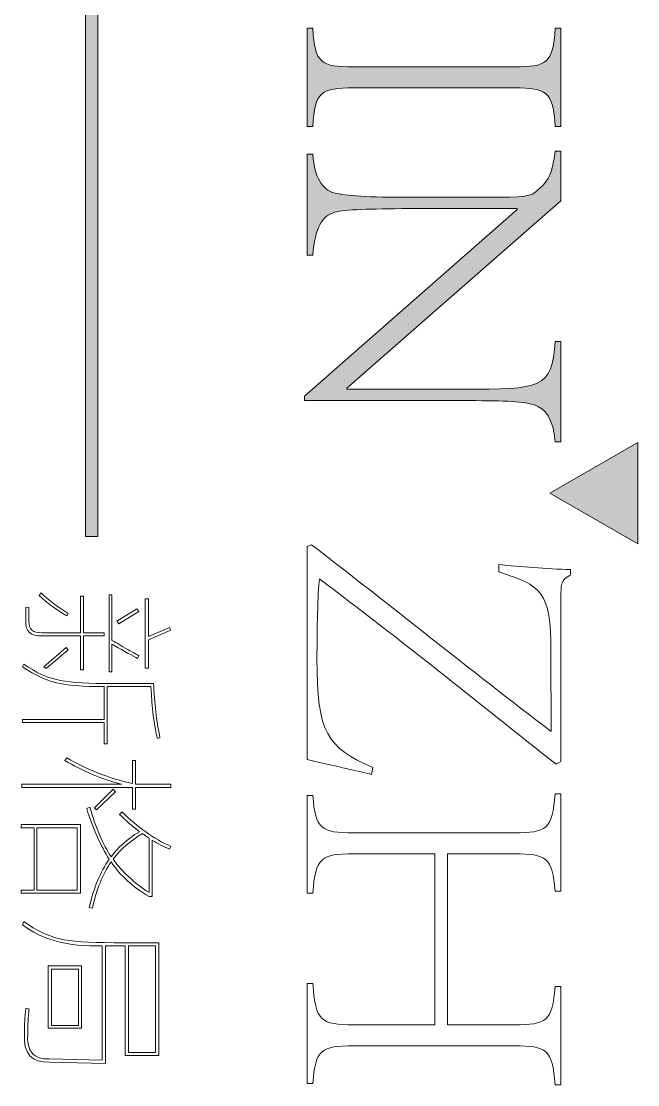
# Model space of a CAD drawing. Header units: inches. Extents: x -3733042 to -3450527, y 579159 to 997713.
# Drawn here: x -3509055 to -3508248, y 661154 to 662548 of the extents above; entities that cross this region are included whole.
import ezdxf

# ---------------------------------------------------------------- set-up
doc = ezdxf.new("R2010")
doc.units = ezdxf.units.IN
doc.header["$LTSCALE"] = 1000
doc.header["$MEASUREMENT"] = 0
doc.layers.get('0').update_dxf_attribs({"lineweight": 18})

msp = doc.modelspace()

# ---------------------------------------------------------------- hatches: boundary and pattern name
for points in [[(-3508955.1, 663061.4), (-3508955.1, 661872.8), (-3508971.1, 661872.8), (-3508971.1, 663061.4)], [(-3508247.7, 661863), (-3508362.8, 661929.4), (-3508247.7, 661995.8)]]:
    msp.add_hatch(color=256).paths.add_polyline_path(points, flags=0)
h = msp.add_hatch(color=256)
edge = h.paths.add_edge_path(flags=0)
edge.add_spline(control_points=[(-3508680.7, 662373.6), (-3508680.7, 662373.6), (-3508673.3, 662373.6), (-3508673.3, 662373.6)], knot_values=[0, 0, 0, 0, 7.441406, 7.441406, 7.441406, 7.441406], weights=[1, 1, 1, 1], degree=3, periodic=0)
edge.add_spline(control_points=[(-3508673.3, 662373.6), (-3508671.1, 662342.3), (-3508660.5, 662327.4), (-3508645.7, 662323.2)], knot_values=[0, 0, 0, 0, 61.348864, 61.348864, 61.348864, 61.348864], weights=[1, 1, 1, 1], degree=3, periodic=0)
edge.add_spline(control_points=[(-3508645.7, 662323.2), (-3508629.7, 662318.9), (-3508600.5, 662317.3), (-3508546.9, 662317.3)], knot_values=[0, 0, 0, 0, 99.116821, 99.116821, 99.116821, 99.116821], weights=[1, 1, 1, 1], degree=3, periodic=0)
edge.add_spline(control_points=[(-3508546.9, 662317.3), (-3508546.9, 662317.3), (-3508431.7, 662317.3), (-3508431.7, 662317.3)], knot_values=[0, 0, 0, 0, 115.212606, 115.212606, 115.212606, 115.212606], weights=[1, 1, 1, 1], degree=3, periodic=0)
edge.add_spline(control_points=[(-3508431.7, 662317.3), (-3508384.4, 662317.3), (-3508387.1, 662320), (-3508375.4, 662329.5)], knot_values=[0, 0, 0, 0, 59.527943, 59.527943, 59.527943, 59.527943], weights=[1, 1, 1, 1], degree=3, periodic=0)
edge.add_spline(control_points=[(-3508375.4, 662329.5), (-3508364.8, 662338.6), (-3508359, 662349.7), (-3508355.8, 662377.8)], knot_values=[0, 0, 0, 0, 53.556612, 53.556612, 53.556612, 53.556612], weights=[1, 1, 1, 1], degree=3, periodic=0)
edge.add_spline(control_points=[(-3508355.8, 662377.8), (-3508355.8, 662377.8), (-3508348.3, 662377.8), (-3508348.3, 662377.8)], knot_values=[0, 0, 0, 0, 7.441406, 7.441406, 7.441406, 7.441406], weights=[1, 1, 1, 1], degree=3, periodic=0)
edge.add_spline(control_points=[(-3508348.3, 662377.8), (-3508348.3, 662377.8), (-3508348.3, 662312.5), (-3508348.3, 662312.5)], knot_values=[0, 0, 0, 0, 65.293172, 65.293172, 65.293172, 65.293172], weights=[1, 1, 1, 1], degree=3, periodic=0)
edge.add_spline(control_points=[(-3508348.3, 662312.5), (-3508348.3, 662312.5), (-3508628.7, 662067.3), (-3508628.7, 662067.3)], knot_values=[0, 0, 0, 0, 372.463837, 372.463837, 372.463837, 372.463837], weights=[1, 1, 1, 1], degree=3, periodic=0)
edge.add_spline(control_points=[(-3508628.7, 662067.3), (-3508628.7, 662067.3), (-3508628.7, 662065.7), (-3508628.7, 662065.7)], knot_values=[0, 0, 0, 0, 1.601969, 1.601969, 1.601969, 1.601969], weights=[1, 1, 1, 1], degree=3, periodic=0)
edge.add_spline(control_points=[(-3508628.7, 662065.7), (-3508628.7, 662065.7), (-3508477.4, 662065.7), (-3508477.4, 662065.7)], knot_values=[0, 0, 0, 0, 151.308594, 151.308594, 151.308594, 151.308594], weights=[1, 1, 1, 1], degree=3, periodic=0)
edge.add_spline(control_points=[(-3508477.4, 662065.7), (-3508373.8, 662065.7), (-3508360, 662066.2), (-3508355.8, 662128.3)], knot_values=[0, 0, 0, 0, 161.678425, 161.678425, 161.678425, 161.678425], weights=[1, 1, 1, 1], degree=3, periodic=0)
edge.add_spline(control_points=[(-3508355.8, 662128.3), (-3508355.8, 662128.3), (-3508348.3, 662128.3), (-3508348.3, 662128.3)], knot_values=[0, 0, 0, 0, 7.441406, 7.441406, 7.441406, 7.441406], weights=[1, 1, 1, 1], degree=3, periodic=0)
edge.add_spline(control_points=[(-3508348.3, 662128.3), (-3508348.3, 662128.3), (-3508348.3, 661996.7), (-3508348.3, 661996.7)], knot_values=[0, 0, 0, 0, 131.645711, 131.645711, 131.645711, 131.645711], weights=[1, 1, 1, 1], degree=3, periodic=0)
edge.add_spline(control_points=[(-3508348.3, 661996.7), (-3508348.3, 661996.7), (-3508355.8, 661996.7), (-3508355.8, 661996.7)], knot_values=[0, 0, 0, 0, 7.441406, 7.441406, 7.441406, 7.441406], weights=[1, 1, 1, 1], degree=3, periodic=0)
edge.add_spline(control_points=[(-3508355.8, 661996.7), (-3508358.4, 662027.4), (-3508368.5, 662040.7), (-3508383.9, 662045.5)], knot_values=[0, 0, 0, 0, 60.154633, 60.154633, 60.154633, 60.154633], weights=[1, 1, 1, 1], degree=3, periodic=0)
edge.add_spline(control_points=[(-3508383.9, 662045.5), (-3508400.4, 662050.3), (-3508427.4, 662050.8), (-3508477.4, 662050.8)], knot_values=[0, 0, 0, 0, 93.804687, 93.804687, 93.804687, 93.804687], weights=[1, 1, 1, 1], degree=3, periodic=0)
edge.add_spline(control_points=[(-3508477.4, 662050.8), (-3508477.4, 662050.8), (-3508684.4, 662050.8), (-3508684.4, 662050.8)], knot_values=[0, 0, 0, 0, 207.067464, 207.067464, 207.067464, 207.067464], weights=[1, 1, 1, 1], degree=3, periodic=0)
edge.add_spline(control_points=[(-3508684.4, 662050.8), (-3508684.4, 662050.8), (-3508684.4, 662056.7), (-3508684.4, 662056.7)], knot_values=[0, 0, 0, 0, 5.839437, 5.839437, 5.839437, 5.839437], weights=[1, 1, 1, 1], degree=3, periodic=0)
edge.add_spline(control_points=[(-3508684.4, 662056.7), (-3508684.4, 662056.7), (-3508405.7, 662301.4), (-3508405.7, 662301.4)], knot_values=[0, 0, 0, 0, 370.937923, 370.937923, 370.937923, 370.937923], weights=[1, 1, 1, 1], degree=3, periodic=0)
edge.add_spline(control_points=[(-3508405.7, 662301.4), (-3508405.7, 662301.4), (-3508405.7, 662302.5), (-3508405.7, 662302.5)], knot_values=[0, 0, 0, 0, 1.059367, 1.059367, 1.059367, 1.059367], weights=[1, 1, 1, 1], degree=3, periodic=0)
edge.add_spline(control_points=[(-3508405.7, 662302.5), (-3508405.7, 662302.5), (-3508546.9, 662302.5), (-3508546.9, 662302.5)], knot_values=[0, 0, 0, 0, 141.231689, 141.231689, 141.231689, 141.231689], weights=[1, 1, 1, 1], degree=3, periodic=0)
edge.add_spline(control_points=[(-3508546.9, 662302.5), (-3508600.5, 662301.9), (-3508629.7, 662301.4), (-3508644.6, 662297.7)], knot_values=[0, 0, 0, 0, 97.919192, 97.919192, 97.919192, 97.919192], weights=[1, 1, 1, 1], degree=3, periodic=0)
edge.add_spline(control_points=[(-3508644.6, 662297.7), (-3508661.1, 662292.9), (-3508670.6, 662277), (-3508673.3, 662241.4)], knot_values=[0, 0, 0, 0, 67.378468, 67.378468, 67.378468, 67.378468], weights=[1, 1, 1, 1], degree=3, periodic=0)
edge.add_spline(control_points=[(-3508673.3, 662241.4), (-3508673.3, 662241.4), (-3508680.7, 662241.4), (-3508680.7, 662241.4)], knot_values=[0, 0, 0, 0, 7.441406, 7.441406, 7.441406, 7.441406], weights=[1, 1, 1, 1], degree=3, periodic=0)
edge.add_spline(control_points=[(-3508680.7, 662241.4), (-3508680.7, 662241.4), (-3508680.7, 662373.6), (-3508680.7, 662373.6)], knot_values=[0, 0, 0, 0, 132.188314, 132.188314, 132.188314, 132.188314], weights=[1, 1, 1, 1], degree=3, periodic=0)
edge = h.paths.add_edge_path(flags=0)
edge.add_spline(control_points=[(-3508680.7, 662538.7), (-3508680.7, 662538.7), (-3508673.3, 662538.7), (-3508673.3, 662538.7)], knot_values=[0, 0, 0, 0, 7.441406, 7.441406, 7.441406, 7.441406], weights=[1, 1, 1, 1], degree=3, periodic=0)
edge.add_spline(control_points=[(-3508673.3, 662538.7), (-3508671.1, 662492.5), (-3508662.1, 662488.2), (-3508620.2, 662488.2)], knot_values=[0, 0, 0, 0, 88.239798, 88.239798, 88.239798, 88.239798], weights=[1, 1, 1, 1], degree=3, periodic=0)
edge.add_spline(control_points=[(-3508620.2, 662488.2), (-3508620.2, 662488.2), (-3508408.9, 662488.2), (-3508408.9, 662488.2)], knot_values=[0, 0, 0, 0, 211.279093, 211.279093, 211.279093, 211.279093], weights=[1, 1, 1, 1], degree=3, periodic=0)
edge.add_spline(control_points=[(-3508408.9, 662488.2), (-3508367.5, 662488.2), (-3508358.4, 662492.5), (-3508355.8, 662538.7)], knot_values=[0, 0, 0, 0, 87.923984, 87.923984, 87.923984, 87.923984], weights=[1, 1, 1, 1], degree=3, periodic=0)
edge.add_spline(control_points=[(-3508355.8, 662538.7), (-3508355.8, 662538.7), (-3508348.3, 662538.7), (-3508348.3, 662538.7)], knot_values=[0, 0, 0, 0, 7.441406, 7.441406, 7.441406, 7.441406], weights=[1, 1, 1, 1], degree=3, periodic=0)
edge.add_spline(control_points=[(-3508348.3, 662538.7), (-3508348.3, 662538.7), (-3508348.3, 662410.2), (-3508348.3, 662410.2)], knot_values=[0, 0, 0, 0, 128.467611, 128.467611, 128.467611, 128.467611], weights=[1, 1, 1, 1], degree=3, periodic=0)
edge.add_spline(control_points=[(-3508348.3, 662410.2), (-3508348.3, 662410.2), (-3508355.8, 662410.2), (-3508355.8, 662410.2)], knot_values=[0, 0, 0, 0, 7.441406, 7.441406, 7.441406, 7.441406], weights=[1, 1, 1, 1], degree=3, periodic=0)
edge.add_spline(control_points=[(-3508355.8, 662410.2), (-3508358.4, 662455.9), (-3508367.5, 662460.6), (-3508408.9, 662460.6)], knot_values=[0, 0, 0, 0, 87.776928, 87.776928, 87.776928, 87.776928], weights=[1, 1, 1, 1], degree=3, periodic=0)
edge.add_spline(control_points=[(-3508408.9, 662460.6), (-3508408.9, 662460.6), (-3508620.2, 662460.6), (-3508620.2, 662460.6)], knot_values=[0, 0, 0, 0, 211.279093, 211.279093, 211.279093, 211.279093], weights=[1, 1, 1, 1], degree=3, periodic=0)
edge.add_spline(control_points=[(-3508620.2, 662460.6), (-3508662.1, 662460.6), (-3508671.1, 662455.9), (-3508673.3, 662410.2)], knot_values=[0, 0, 0, 0, 88.092225, 88.092225, 88.092225, 88.092225], weights=[1, 1, 1, 1], degree=3, periodic=0)
edge.add_spline(control_points=[(-3508673.3, 662410.2), (-3508673.3, 662410.2), (-3508680.7, 662410.2), (-3508680.7, 662410.2)], knot_values=[0, 0, 0, 0, 7.441406, 7.441406, 7.441406, 7.441406], weights=[1, 1, 1, 1], degree=3, periodic=0)
edge.add_spline(control_points=[(-3508680.7, 662410.2), (-3508680.7, 662410.2), (-3508680.7, 662538.7), (-3508680.7, 662538.7)], knot_values=[0, 0, 0, 0, 128.467611, 128.467611, 128.467611, 128.467611], weights=[1, 1, 1, 1], degree=3, periodic=0)
edge = h.paths.add_edge_path(flags=0)
edge.add_spline(control_points=[(-3508355.8, 662888.5), (-3508355.8, 662888.5), (-3508348.3, 662888.5), (-3508348.3, 662888.5)], knot_values=[0, 0, 0, 0, 7.441406, 7.441406, 7.441406, 7.441406], weights=[1, 1, 1, 1], degree=3, periodic=0)
edge.add_spline(control_points=[(-3508348.3, 662888.5), (-3508348.3, 662888.5), (-3508348.3, 662770.6), (-3508348.3, 662770.6)], knot_values=[0, 0, 0, 0, 117.873942, 117.873942, 117.873942, 117.873942], weights=[1, 1, 1, 1], degree=3, periodic=0)
edge.add_spline(control_points=[(-3508348.3, 662770.6), (-3508348.3, 662770.6), (-3508355.8, 662770.6), (-3508355.8, 662770.6)], knot_values=[0, 0, 0, 0, 7.441406, 7.441406, 7.441406, 7.441406], weights=[1, 1, 1, 1], degree=3, periodic=0)
edge.add_spline(control_points=[(-3508355.8, 662770.6), (-3508358.4, 662797.2), (-3508361.1, 662807.2), (-3508368.5, 662807.2), (-3508372.2, 662807.2), (-3508377.5, 662804.6), (-3508384.4, 662799.8)], knot_values=[0, 0, 0, 0, 29.533034, 29.533034, 29.533034, 59.066067, 59.066067, 59.066067, 59.066067], weights=[1, 1, 1, 1, 1, 1, 1], degree=3, periodic=0)
edge.add_spline(control_points=[(-3508384.4, 662799.8), (-3508414.7, 662781.2), (-3508448.2, 662756.3), (-3508483.7, 662730.3)], knot_values=[0, 0, 0, 0, 121.232205, 121.232205, 121.232205, 121.232205], weights=[1, 1, 1, 1], degree=3, periodic=0)
edge.add_spline(control_points=[(-3508483.7, 662730.3), (-3508439.7, 662698.9), (-3508389.2, 662663.9), (-3508373.3, 662663.9), (-3508363.2, 662663.9), (-3508359, 662674.5), (-3508355.8, 662700.5)], knot_values=[0, 0, 0, 0, 86.780348, 86.780348, 86.780348, 173.560696, 173.560696, 173.560696, 173.560696], weights=[1, 1, 1, 1, 1, 1, 1], degree=3, periodic=0)
edge.add_spline(control_points=[(-3508355.8, 662700.5), (-3508355.8, 662700.5), (-3508348.3, 662700.5), (-3508348.3, 662700.5)], knot_values=[0, 0, 0, 0, 7.441406, 7.441406, 7.441406, 7.441406], weights=[1, 1, 1, 1], degree=3, periodic=0)
edge.add_spline(control_points=[(-3508348.3, 662700.5), (-3508348.3, 662700.5), (-3508348.3, 662579.5), (-3508348.3, 662579.5)], knot_values=[0, 0, 0, 0, 121.026204, 121.026204, 121.026204, 121.026204], weights=[1, 1, 1, 1], degree=3, periodic=0)
edge.add_spline(control_points=[(-3508348.3, 662579.5), (-3508348.3, 662579.5), (-3508355.8, 662579.5), (-3508355.8, 662579.5)], knot_values=[0, 0, 0, 0, 7.441406, 7.441406, 7.441406, 7.441406], weights=[1, 1, 1, 1], degree=3, periodic=0)
edge.add_spline(control_points=[(-3508355.8, 662579.5), (-3508360.6, 662620.4), (-3508371.2, 662628.8), (-3508400.9, 662653.3)], knot_values=[0, 0, 0, 0, 89.969743, 89.969743, 89.969743, 89.969743], weights=[1, 1, 1, 1], degree=3, periodic=0)
edge.add_spline(control_points=[(-3508400.9, 662653.3), (-3508410.5, 662660.7), (-3508433.3, 662678.2), (-3508495.4, 662723.4)], knot_values=[0, 0, 0, 0, 117.621334, 117.621334, 117.621334, 117.621334], weights=[1, 1, 1, 1], degree=3, periodic=0)
edge.add_spline(control_points=[(-3508495.4, 662723.4), (-3508541.6, 662691), (-3508589.9, 662656.5), (-3508621.2, 662633.6)], knot_values=[0, 0, 0, 0, 154.55378, 154.55378, 154.55378, 154.55378], weights=[1, 1, 1, 1], degree=3, periodic=0)
edge.add_spline(control_points=[(-3508621.2, 662633.6), (-3508655.2, 662609.8), (-3508670.1, 662594.9), (-3508673.8, 662557.2)], knot_values=[0, 0, 0, 0, 96.776453, 96.776453, 96.776453, 96.776453], weights=[1, 1, 1, 1], degree=3, periodic=0)
edge.add_spline(control_points=[(-3508673.8, 662557.2), (-3508673.8, 662557.2), (-3508680.7, 662557.2), (-3508680.7, 662557.2)], knot_values=[0, 0, 0, 0, 6.924642, 6.924642, 6.924642, 6.924642], weights=[1, 1, 1, 1], degree=3, periodic=0)
edge.add_spline(control_points=[(-3508680.7, 662557.2), (-3508680.7, 662557.2), (-3508680.7, 662679.8), (-3508680.7, 662679.8)], knot_values=[0, 0, 0, 0, 122.628174, 122.628174, 122.628174, 122.628174], weights=[1, 1, 1, 1], degree=3, periodic=0)
edge.add_spline(control_points=[(-3508680.7, 662679.8), (-3508680.7, 662679.8), (-3508673.8, 662679.8), (-3508673.8, 662679.8)], knot_values=[0, 0, 0, 0, 6.924642, 6.924642, 6.924642, 6.924642], weights=[1, 1, 1, 1], degree=3, periodic=0)
edge.add_spline(control_points=[(-3508673.8, 662679.8), (-3508671.1, 662658.6), (-3508667.4, 662646.9), (-3508657.9, 662646.9), (-3508654.1, 662646.9), (-3508650.4, 662648.5), (-3508645.1, 662651.1)], knot_values=[0, 0, 0, 0, 26.534513, 26.534513, 26.534513, 53.069027, 53.069027, 53.069027, 53.069027], weights=[1, 1, 1, 1, 1, 1, 1], degree=3, periodic=0)
edge.add_spline(control_points=[(-3508645.1, 662651.1), (-3508621.8, 662666), (-3508564.9, 662706.4), (-3508523.6, 662737.2)], knot_values=[0, 0, 0, 0, 148.941001, 148.941001, 148.941001, 148.941001], weights=[1, 1, 1, 1], degree=3, periodic=0)
edge.add_spline(control_points=[(-3508523.6, 662737.2), (-3508571.9, 662769.5), (-3508610.1, 662791.8), (-3508642.5, 662811)], knot_values=[0, 0, 0, 0, 139.967761, 139.967761, 139.967761, 139.967761], weights=[1, 1, 1, 1], degree=3, periodic=0)
edge.add_spline(control_points=[(-3508642.5, 662811), (-3508648.8, 662814.1), (-3508653.6, 662816.3), (-3508657.3, 662816.3), (-3508666.9, 662816.3), (-3508671.1, 662806.2), (-3508673.3, 662781.2)], knot_values=[0, 0, 0, 0, 28.89822, 28.89822, 28.89822, 57.796439, 57.796439, 57.796439, 57.796439], weights=[1, 1, 1, 1, 1, 1, 1], degree=3, periodic=0)
edge.add_spline(control_points=[(-3508673.3, 662781.2), (-3508673.3, 662781.2), (-3508680.7, 662781.2), (-3508680.7, 662781.2)], knot_values=[0, 0, 0, 0, 7.441406, 7.441406, 7.441406, 7.441406], weights=[1, 1, 1, 1], degree=3, periodic=0)
edge.add_spline(control_points=[(-3508680.7, 662781.2), (-3508680.7, 662781.2), (-3508680.7, 662899.1), (-3508680.7, 662899.1)], knot_values=[0, 0, 0, 0, 117.873942, 117.873942, 117.873942, 117.873942], weights=[1, 1, 1, 1], degree=3, periodic=0)
edge.add_spline(control_points=[(-3508680.7, 662899.1), (-3508680.7, 662899.1), (-3508673.3, 662899.1), (-3508673.3, 662899.1)], knot_values=[0, 0, 0, 0, 7.441406, 7.441406, 7.441406, 7.441406], weights=[1, 1, 1, 1], degree=3, periodic=0)
edge.add_spline(control_points=[(-3508673.3, 662899.1), (-3508669.5, 662867.7), (-3508658.9, 662853.9), (-3508641.4, 662838)], knot_values=[0, 0, 0, 0, 70.794263, 70.794263, 70.794263, 70.794263], weights=[1, 1, 1, 1], degree=3, periodic=0)
edge.add_spline(control_points=[(-3508641.4, 662838), (-3508637.1, 662832.7), (-3508605.3, 662809.4), (-3508511.3, 662745.1)], knot_values=[0, 0, 0, 0, 159.934181, 159.934181, 159.934181, 159.934181], weights=[1, 1, 1, 1], degree=3, periodic=0)
edge.add_spline(control_points=[(-3508511.3, 662745.1), (-3508466.7, 662775.4), (-3508423.7, 662804.6), (-3508407.8, 662817.3)], knot_values=[0, 0, 0, 0, 126.234775, 126.234775, 126.234775, 126.234775], weights=[1, 1, 1, 1], degree=3, periodic=0)
edge.add_spline(control_points=[(-3508407.8, 662817.3), (-3508369.6, 662843.9), (-3508360.6, 662847.6), (-3508355.8, 662888.5)], knot_values=[0, 0, 0, 0, 92.849059, 92.849059, 92.849059, 92.849059], weights=[1, 1, 1, 1], degree=3, periodic=0)

# ---------------------------------------------------------------- linework, layer by layer
at = {"lineweight": 0}
for p, q in [((-3508971.1, 661872.8), (-3508971.1, 663061.4)), ((-3508955.1, 663061.4), (-3508955.1, 661872.8)), ((-3508955.1, 661872.8), (-3508971.1, 661872.8))]:
    msp.add_line(p, q, dxfattribs=at)
for p, q in [((-3508680.7, 662538.7), (-3508680.7, 662410.2)), ((-3508348.3, 662538.7), (-3508348.3, 662410.2)), ((-3508680.7, 662373.6), (-3508680.7, 662241.4)), ((-3508348.3, 662377.8), (-3508348.3, 662312.5)), ((-3508405.7, 662302.5), (-3508405.7, 662301.4)), ((-3508348.3, 662128.3), (-3508348.3, 661996.7)), ((-3508628.7, 662067.3), (-3508628.7, 662065.7)), ((-3508684.4, 662056.7), (-3508684.4, 662050.8)), ((-3508362.8, 661929.4), (-3508247.7, 661995.8)), ((-3508247.7, 661995.8), (-3508247.7, 661863)), ((-3508247.7, 661863), (-3508362.8, 661929.4)), ((-3508680.7, 661859.8), (-3508680.7, 661580.5)), ((-3508429.6, 661835.9), (-3508429.6, 661826.3)), ((-3508335.6, 661829.5), (-3508335.6, 661822.1)), ((-3508348.3, 661794), (-3508348.3, 661577.9)), ((-3508680.7, 661533.3), (-3508680.7, 661405.4)), ((-3508348.3, 661535.5), (-3508348.3, 661408)), ((-3508513.5, 661456.9), (-3508513.5, 661232.9)), ((-3508497, 661456.9), (-3508497, 661232.9)), ((-3508680.7, 661287), (-3508680.7, 661155.9)), ((-3508348.3, 661282.8), (-3508348.3, 661154.3))]:
    msp.add_line(p, q)
at = {"lineweight": 9}
for p, q in [((-3508977.9, 661794.6), (-3508977.9, 661746.7)), ((-3508973.7, 661794.6), (-3508973.7, 661746.7)), ((-3508940.1, 661796.3), (-3508940.1, 661695.4)), ((-3508936.7, 661796.3), (-3508936.7, 661736.6)), ((-3508893, 661700.4), (-3508893, 661791.2)), ((-3508893, 661791.2), (-3508888.8, 661791.2)), ((-3508888.8, 661791.2), (-3508888.8, 661741.6)), ((-3509049.4, 661780.3), (-3509049.4, 661761.8)), ((-3509045.2, 661779.5), (-3509045.2, 661761.8)), ((-3508930, 661761.8), (-3508903.9, 661777.8)), ((-3508901.4, 661774.4), (-3508927.5, 661758.5)), ((-3508903.9, 661777.8), (-3508901.4, 661774.4)), ((-3508927.5, 661758.5), (-3508930, 661761.8)), ((-3508946.8, 661746.7), (-3508946.8, 661742.5)), ((-3508888.8, 661741.6), (-3508861, 661753.4)), ((-3508859.3, 661750), (-3508888.8, 661737.4)), ((-3508861, 661753.4), (-3508859.3, 661750)), ((-3508977.9, 661742.5), (-3508977.9, 661697.9)), ((-3508973.7, 661742.5), (-3508973.7, 661697.9)), ((-3508888.8, 661737.4), (-3508888.8, 661700.4)), ((-3509025.9, 661702.1), (-3508996.4, 661727.3)), ((-3508993.9, 661724), (-3509022.5, 661699.6)), ((-3508996.4, 661727.3), (-3508993.9, 661724)), ((-3508936.7, 661731.5), (-3508936.7, 661695.4)), ((-3509022.5, 661699.6), (-3509025.9, 661702.1)), ((-3508888.8, 661700.4), (-3508893, 661700.4)), ((-3508946.8, 661676), (-3508946.8, 661633.1)), ((-3508942.6, 661676), (-3508942.6, 661601.2)), ((-3509053.7, 661633.1), (-3509053.7, 661628.9)), ((-3508946.8, 661628.9), (-3508946.8, 661601.2)), ((-3508909.8, 661579.3), (-3508909.8, 661549)), ((-3508905.6, 661579.3), (-3508905.6, 661548.2)), ((-3509054.5, 661548.2), (-3509054.5, 661544)), ((-3508959.4, 661517.1), (-3508935, 661541.4)), ((-3508931.7, 661538.1), (-3508956.9, 661514.5)), ((-3508935, 661541.4), (-3508931.7, 661538.1)), ((-3508909.8, 661544), (-3508909.8, 661515.4)), ((-3508905.6, 661544), (-3508905.6, 661515.4)), ((-3508859.3, 661548.2), (-3508859.3, 661544)), ((-3508956.9, 661514.5), (-3508959.4, 661517.1)), ((-3509055.3, 661491), (-3509055.3, 661495.2)), ((-3509055.3, 661495.2), (-3508977.9, 661495.2)), ((-3509038.5, 661491), (-3509055.3, 661491)), ((-3509038.5, 661409.4), (-3509038.5, 661491)), ((-3508982.1, 661491), (-3509035.1, 661491)), ((-3509035.1, 661491), (-3509035.1, 661409.4)), ((-3508982.1, 661409.4), (-3508982.1, 661491)), ((-3508977.9, 661495.2), (-3508977.9, 661405.2)), ((-3508887.9, 661477.5), (-3508887.9, 661406)), ((-3508883.7, 661475), (-3508883.7, 661401)), ((-3509055.3, 661405.2), (-3509055.3, 661409.4)), ((-3509055.3, 661409.4), (-3509038.5, 661409.4)), ((-3508977.9, 661405.2), (-3509055.3, 661405.2)), ((-3509035.1, 661409.4), (-3508982.1, 661409.4)), ((-3508949.3, 661336.2), (-3508949.3, 661186.5)), ((-3508945.1, 661336.2), (-3508945.1, 661182.3)), ((-3508919, 661336.2), (-3508919, 661192.4)), ((-3508879.5, 661336.2), (-3508914.8, 661336.2)), ((-3508914.8, 661336.2), (-3508914.8, 661196.6)), ((-3508879.5, 661196.6), (-3508879.5, 661336.2)), ((-3508875.3, 661340.4), (-3508875.3, 661192.4)), ((-3509020, 661228.5), (-3509020, 661310.1)), ((-3509020, 661310.1), (-3508976.2, 661310.1)), ((-3508980.5, 661305.9), (-3509015.8, 661305.9)), ((-3509015.8, 661305.9), (-3509015.8, 661231.9)), ((-3508980.5, 661231.9), (-3508980.5, 661305.9)), ((-3508976.2, 661310.1), (-3508976.2, 661228.5)), ((-3509015.8, 661231.9), (-3508980.5, 661231.9)), ((-3508976.2, 661228.5), (-3509020, 661228.5)), ((-3508914.8, 661196.6), (-3508879.5, 661196.6))]:
    msp.add_line(p, q, dxfattribs=at)
for points in [[(-3508680.7, 662538.7), (-3508680.7, 662538.7), (-3508673.3, 662538.7), (-3508673.3, 662538.7)], [(-3508673.3, 662538.7), (-3508671.1, 662492.5), (-3508662.1, 662488.2), (-3508620.2, 662488.2)], [(-3508408.9, 662488.2), (-3508367.5, 662488.2), (-3508358.4, 662492.5), (-3508355.8, 662538.7)], [(-3508355.8, 662538.7), (-3508355.8, 662538.7), (-3508348.3, 662538.7), (-3508348.3, 662538.7)], [(-3508620.2, 662488.2), (-3508620.2, 662488.2), (-3508408.9, 662488.2), (-3508408.9, 662488.2)], [(-3508620.2, 662460.6), (-3508662.1, 662460.6), (-3508671.1, 662455.9), (-3508673.3, 662410.2)], [(-3508408.9, 662460.6), (-3508408.9, 662460.6), (-3508620.2, 662460.6), (-3508620.2, 662460.6)], [(-3508355.8, 662410.2), (-3508358.4, 662455.9), (-3508367.5, 662460.6), (-3508408.9, 662460.6)], [(-3508673.3, 662410.2), (-3508673.3, 662410.2), (-3508680.7, 662410.2), (-3508680.7, 662410.2)], [(-3508348.3, 662410.2), (-3508348.3, 662410.2), (-3508355.8, 662410.2), (-3508355.8, 662410.2)], [(-3508680.7, 662373.6), (-3508680.7, 662373.6), (-3508673.3, 662373.6), (-3508673.3, 662373.6)], [(-3508673.3, 662373.6), (-3508671.1, 662342.3), (-3508660.5, 662327.4), (-3508645.7, 662323.2)], [(-3508375.4, 662329.5), (-3508364.8, 662338.6), (-3508359, 662349.7), (-3508355.8, 662377.8)], [(-3508355.8, 662377.8), (-3508355.8, 662377.8), (-3508348.3, 662377.8), (-3508348.3, 662377.8)], [(-3508645.7, 662323.2), (-3508629.7, 662318.9), (-3508600.5, 662317.3), (-3508546.9, 662317.3)], [(-3508431.7, 662317.3), (-3508384.4, 662317.3), (-3508387.1, 662320), (-3508375.4, 662329.5)], [(-3508348.3, 662312.5), (-3508348.3, 662312.5), (-3508628.7, 662067.3), (-3508628.7, 662067.3)], [(-3508546.9, 662317.3), (-3508546.9, 662317.3), (-3508431.7, 662317.3), (-3508431.7, 662317.3)], [(-3508684.4, 662056.7), (-3508684.4, 662056.7), (-3508405.7, 662301.4), (-3508405.7, 662301.4)], [(-3508644.6, 662297.7), (-3508661.1, 662292.9), (-3508670.6, 662277), (-3508673.3, 662241.4)], [(-3508546.9, 662302.5), (-3508600.5, 662301.9), (-3508629.7, 662301.4), (-3508644.6, 662297.7)], [(-3508405.7, 662302.5), (-3508405.7, 662302.5), (-3508546.9, 662302.5), (-3508546.9, 662302.5)], [(-3508673.3, 662241.4), (-3508673.3, 662241.4), (-3508680.7, 662241.4), (-3508680.7, 662241.4)], [(-3508477.4, 662065.7), (-3508373.8, 662065.7), (-3508360, 662066.2), (-3508355.8, 662128.3)], [(-3508355.8, 662128.3), (-3508355.8, 662128.3), (-3508348.3, 662128.3), (-3508348.3, 662128.3)], [(-3508628.7, 662065.7), (-3508628.7, 662065.7), (-3508477.4, 662065.7), (-3508477.4, 662065.7)], [(-3508477.4, 662050.8), (-3508477.4, 662050.8), (-3508684.4, 662050.8), (-3508684.4, 662050.8)], [(-3508383.9, 662045.5), (-3508400.4, 662050.3), (-3508427.4, 662050.8), (-3508477.4, 662050.8)], [(-3508355.8, 661996.7), (-3508358.4, 662027.4), (-3508368.5, 662040.7), (-3508383.9, 662045.5)], [(-3508348.3, 661996.7), (-3508348.3, 661996.7), (-3508355.8, 661996.7), (-3508355.8, 661996.7)], [(-3508680.7, 661859.8), (-3508680.7, 661859.8), (-3508674.9, 661861.9), (-3508674.9, 661861.9)], [(-3508674.9, 661861.9), (-3508570.8, 661781.7), (-3508468.3, 661698.9), (-3508361.1, 661617.2)], [(-3508429.6, 661835.9), (-3508402.5, 661833.2), (-3508366.9, 661830.1), (-3508335.6, 661829.5)], [(-3508354.7, 661574.2), (-3508456.6, 661655.4), (-3508559.1, 661737.7), (-3508664.8, 661817.3)], [(-3508361.6, 661721.7), (-3508361.1, 661801.4), (-3508374.4, 661808.8), (-3508429.6, 661826.3)], [(-3508335.6, 661822.1), (-3508341.4, 661819.4), (-3508344.7, 661816.8), (-3508346.8, 661812)], [(-3508346.8, 661812), (-3508348.3, 661807.8), (-3508348.3, 661801.9), (-3508348.3, 661794)], [(-3508361.1, 661617.2), (-3508361.1, 661617.2), (-3508361.6, 661721.7), (-3508361.6, 661721.7)], [(-3508596.3, 661560.9), (-3508610.1, 661564.6), (-3508655.2, 661574.2), (-3508680.7, 661580.5)], [(-3508594.7, 661569.9), (-3508594.7, 661569.9), (-3508596.3, 661560.9), (-3508596.3, 661560.9)], [(-3508348.3, 661577.9), (-3508348.3, 661577.9), (-3508354.7, 661574.2), (-3508354.7, 661574.2)], [(-3508680.7, 661533.3), (-3508680.7, 661533.3), (-3508673.3, 661533.3), (-3508673.3, 661533.3)], [(-3508673.3, 661533.3), (-3508670.1, 661488.7), (-3508662.1, 661484.5), (-3508620.2, 661484.5)], [(-3508408.9, 661484.5), (-3508367.5, 661484.5), (-3508359.5, 661488.7), (-3508355.8, 661535.5)], [(-3508355.8, 661535.5), (-3508355.8, 661535.5), (-3508348.3, 661535.5), (-3508348.3, 661535.5)], [(-3508620.2, 661484.5), (-3508620.2, 661484.5), (-3508408.9, 661484.5), (-3508408.9, 661484.5)], [(-3508620.2, 661456.9), (-3508662.1, 661456.9), (-3508670.1, 661452.1), (-3508673.3, 661405.4)], [(-3508513.5, 661456.9), (-3508513.5, 661456.9), (-3508620.2, 661456.9), (-3508620.2, 661456.9)], [(-3508408.9, 661456.9), (-3508408.9, 661456.9), (-3508497, 661456.9), (-3508497, 661456.9)], [(-3508355.8, 661408), (-3508359.5, 661452.1), (-3508367.5, 661456.9), (-3508408.9, 661456.9)], [(-3508673.3, 661405.4), (-3508673.3, 661405.4), (-3508680.7, 661405.4), (-3508680.7, 661405.4)], [(-3508348.3, 661408), (-3508348.3, 661408), (-3508355.8, 661408), (-3508355.8, 661408)], [(-3508680.7, 661287), (-3508680.7, 661287), (-3508673.3, 661287), (-3508673.3, 661287)], [(-3508673.3, 661287), (-3508670.1, 661237.1), (-3508662.1, 661232.9), (-3508620.2, 661232.9)], [(-3508408.9, 661232.9), (-3508367.5, 661232.9), (-3508359.5, 661237.1), (-3508355.8, 661282.8)], [(-3508355.8, 661282.8), (-3508355.8, 661282.8), (-3508348.3, 661282.8), (-3508348.3, 661282.8)], [(-3508620.2, 661232.9), (-3508620.2, 661232.9), (-3508513.5, 661232.9), (-3508513.5, 661232.9)], [(-3508497, 661232.9), (-3508497, 661232.9), (-3508408.9, 661232.9), (-3508408.9, 661232.9)], [(-3508620.2, 661205.2), (-3508662.1, 661205.2), (-3508670.1, 661201), (-3508673.3, 661155.9)], [(-3508408.9, 661205.2), (-3508408.9, 661205.2), (-3508620.2, 661205.2), (-3508620.2, 661205.2)], [(-3508355.8, 661154.3), (-3508359.5, 661201), (-3508367.5, 661205.2), (-3508408.9, 661205.2)], [(-3508673.3, 661155.9), (-3508673.3, 661155.9), (-3508680.7, 661155.9), (-3508680.7, 661155.9)], [(-3508348.3, 661154.3), (-3508348.3, 661154.3), (-3508355.8, 661154.3), (-3508355.8, 661154.3)]]:
    msp.add_open_spline(points, degree=3)
msp.add_open_spline([(-3508664.8, 661817.3), (-3508666.9, 661798.2), (-3508667.9, 661750.4), (-3508667.9, 661712.7), (-3508667.9, 661614.5), (-3508654.7, 661596.5), (-3508594.7, 661569.9)], degree=3, knots=[0, 0, 0, 0, 138.981154, 138.981154, 138.981154, 277.962308, 277.962308, 277.962308, 277.962308])
for points in [[(-3509031.8, 661795.5), (-3509031.8, 661795.5), (-3509029.2, 661798.8), (-3509029.2, 661798.8)], [(-3508995.6, 661768.6), (-3509009.6, 661777), (-3509021.7, 661785.9), (-3509031.8, 661795.5)], [(-3509029.2, 661798.8), (-3509020.3, 661789.9), (-3509008.5, 661780.9), (-3508993.9, 661771.9)], [(-3508977.9, 661794.6), (-3508977.9, 661794.6), (-3508973.7, 661794.6), (-3508973.7, 661794.6)], [(-3508940.1, 661796.3), (-3508940.1, 661796.3), (-3508936.7, 661796.3), (-3508936.7, 661796.3)], [(-3509049.4, 661780.3), (-3509049.4, 661780.3), (-3509045.2, 661779.5), (-3509045.2, 661779.5)], [(-3509028.4, 661742.5), (-3509043, 661741.9), (-3509050, 661748.4), (-3509049.4, 661761.8)], [(-3509045.2, 661761.8), (-3509045.8, 661751.2), (-3509040.2, 661746.1), (-3509028.4, 661746.7)], [(-3508993.9, 661771.9), (-3508993.9, 661771.9), (-3508995.6, 661768.6), (-3508995.6, 661768.6)], [(-3509028.4, 661746.7), (-3509028.4, 661746.7), (-3508977.9, 661746.7), (-3508977.9, 661746.7)], [(-3508973.7, 661746.7), (-3508973.7, 661746.7), (-3508946.8, 661746.7), (-3508946.8, 661746.7)], [(-3508977.9, 661742.5), (-3508977.9, 661742.5), (-3509028.4, 661742.5), (-3509028.4, 661742.5)], [(-3508946.8, 661742.5), (-3508946.8, 661742.5), (-3508973.7, 661742.5), (-3508973.7, 661742.5)], [(-3508936.7, 661736.6), (-3508933.3, 661734.9), (-3508927.5, 661731.5), (-3508919, 661726.5)], [(-3508935, 661730.7), (-3508935.6, 661731.3), (-3508936.2, 661731.5), (-3508936.7, 661731.5)], [(-3508903.1, 661713), (-3508908.7, 661715.9), (-3508919.3, 661721.7), (-3508935, 661730.7)], [(-3508919, 661726.5), (-3508910.1, 661721.5), (-3508904.2, 661718.1), (-3508901.4, 661716.4)], [(-3509053.7, 661702.1), (-3509053.7, 661702.1), (-3509051.9, 661705.5), (-3509051.9, 661705.5)], [(-3509051.9, 661705.5), (-3509036.8, 661694.8), (-3509022.5, 661688.1), (-3509009.1, 661685.3)], [(-3508901.4, 661716.4), (-3508901.4, 661716.4), (-3508903.1, 661713), (-3508903.1, 661713)], [(-3509009.1, 661681.1), (-3509022.5, 661683.9), (-3509037.4, 661690.9), (-3509053.7, 661702.1)], [(-3508973.7, 661697.9), (-3508973.7, 661697.9), (-3508977.9, 661697.9), (-3508977.9, 661697.9)], [(-3508936.7, 661695.4), (-3508936.7, 661695.4), (-3508940.1, 661695.4), (-3508940.1, 661695.4)], [(-3509009.1, 661685.3), (-3508996.2, 661681.9), (-3508975.4, 661680.2), (-3508946.8, 661680.2)], [(-3508946.8, 661676), (-3508974.8, 661676), (-3508995.6, 661677.7), (-3509009.1, 661681.1)], [(-3508946.8, 661680.2), (-3508946.8, 661680.2), (-3508882, 661680.2), (-3508882, 661680.2)], [(-3508882, 661680.2), (-3508880.9, 661654.4), (-3508878.1, 661630.6), (-3508873.6, 661608.7)], [(-3508885.4, 661676), (-3508885.4, 661676), (-3508942.6, 661676), (-3508942.6, 661676)], [(-3508877, 661607.9), (-3508881.5, 661625.3), (-3508884.3, 661648), (-3508885.4, 661676)], [(-3509053.7, 661633.1), (-3509053.7, 661633.1), (-3508946.8, 661633.1), (-3508946.8, 661633.1)], [(-3508946.8, 661628.9), (-3508946.8, 661628.9), (-3509053.7, 661628.9), (-3509053.7, 661628.9)], [(-3508873.6, 661608.7), (-3508873.6, 661608.7), (-3508877, 661607.9), (-3508877, 661607.9)], [(-3508942.6, 661601.2), (-3508942.6, 661601.2), (-3508946.8, 661601.2), (-3508946.8, 661601.2)], [(-3508998.1, 661579.3), (-3508998.1, 661579.3), (-3508995.6, 661582.7), (-3508995.6, 661582.7)], [(-3508924.1, 661548.2), (-3508950.5, 661554.9), (-3508975.1, 661565.3), (-3508998.1, 661579.3)], [(-3508995.6, 661582.7), (-3508968.7, 661567), (-3508940.1, 661555.7), (-3508909.8, 661549)], [(-3508909.8, 661579.3), (-3508909.8, 661579.3), (-3508905.6, 661579.3), (-3508905.6, 661579.3)], [(-3509054.5, 661548.2), (-3509054.5, 661548.2), (-3508924.1, 661548.2), (-3508924.1, 661548.2)], [(-3508909.8, 661544), (-3508909.8, 661544), (-3509054.5, 661544), (-3509054.5, 661544)], [(-3508905.6, 661548.2), (-3508905.6, 661548.2), (-3508859.3, 661548.2), (-3508859.3, 661548.2)], [(-3508859.3, 661544), (-3508859.3, 661544), (-3508905.6, 661544), (-3508905.6, 661544)], [(-3508969.5, 661516.2), (-3508969.5, 661516.2), (-3508965.3, 661517.9), (-3508965.3, 661517.9)], [(-3508940.1, 661449.7), (-3508951.3, 661467.1), (-3508961.1, 661489.3), (-3508969.5, 661516.2)], [(-3508965.3, 661517.9), (-3508957.5, 661490.4), (-3508948.2, 661468.8), (-3508937.6, 661453.1)], [(-3508926.6, 661508.6), (-3508926.6, 661508.6), (-3508923.3, 661512), (-3508923.3, 661512)], [(-3508923.3, 661512), (-3508903.1, 661491.8), (-3508881.8, 661476.7), (-3508859.3, 661466.6)], [(-3508905.6, 661515.4), (-3508905.6, 661515.4), (-3508909.8, 661515.4), (-3508909.8, 661515.4)], [(-3508900.5, 661485.9), (-3508910.1, 661493.2), (-3508918.8, 661500.8), (-3508926.6, 661508.6)], [(-3508937.6, 661453.1), (-3508929.2, 661464.9), (-3508916.8, 661475.8), (-3508900.5, 661485.9)], [(-3508896.3, 661483.4), (-3508912.1, 661474.4), (-3508924.9, 661463.2), (-3508935, 661449.7)], [(-3508892.1, 661480), (-3508893.8, 661481.7), (-3508895.2, 661482.8), (-3508896.3, 661483.4)], [(-3508887.9, 661477.5), (-3508888.5, 661478.1), (-3508889.9, 661478.9), (-3508892.1, 661480)], [(-3508861, 661463.2), (-3508868.9, 661466), (-3508876.5, 661470), (-3508883.7, 661475)], [(-3508859.3, 661466.6), (-3508859.3, 661466.6), (-3508861, 661463.2), (-3508861, 661463.2)], [(-3508966.2, 661386.7), (-3508960.6, 661411.9), (-3508951.8, 661432.9), (-3508940.1, 661449.7)], [(-3508937.6, 661446.4), (-3508948.8, 661430.1), (-3508956.9, 661410), (-3508962, 661385.8)], [(-3508887.9, 661401), (-3508909.2, 661413.3), (-3508925.8, 661428.5), (-3508937.6, 661446.4)], [(-3508935, 661449.7), (-3508923.3, 661433.5), (-3508907.6, 661418.9), (-3508887.9, 661406)], [(-3508883.7, 661401), (-3508883.7, 661401), (-3508887.9, 661401), (-3508887.9, 661401)], [(-3508962, 661385.8), (-3508962, 661385.8), (-3508966.2, 661386.7), (-3508966.2, 661386.7)], [(-3509053.7, 661364), (-3509053.7, 661364), (-3509051.9, 661368.1), (-3509051.9, 661368.1)], [(-3508949.3, 661336.2), (-3508994.2, 661335.1), (-3509029, 661344.3), (-3509053.7, 661364)], [(-3509051.9, 661368.1), (-3509035.7, 661356.4), (-3509020, 661348.8), (-3509004.8, 661345.5)], [(-3509004.8, 661345.5), (-3508990.8, 661342.1), (-3508967.3, 661340.4), (-3508934.2, 661340.4)], [(-3508934.2, 661336.2), (-3508934.2, 661336.2), (-3508945.1, 661336.2), (-3508945.1, 661336.2)], [(-3508934.2, 661340.4), (-3508934.2, 661340.4), (-3508875.3, 661340.4), (-3508875.3, 661340.4)], [(-3508919, 661336.2), (-3508919, 661336.2), (-3508934.2, 661336.2), (-3508934.2, 661336.2)], [(-3509051.1, 661221), (-3509051.1, 661232.2), (-3509050.6, 661243.4), (-3509049.4, 661254.6)], [(-3509049.4, 661254.6), (-3509049.4, 661254.6), (-3509045.2, 661253.8), (-3509045.2, 661253.8)], [(-3509045.2, 661253.8), (-3509046.3, 661243.1), (-3509046.9, 661232.2), (-3509046.9, 661221)], [(-3509018.3, 661183.9), (-3509041.9, 661182.8), (-3509052.8, 661195.2), (-3509051.1, 661221)], [(-3509046.9, 661221), (-3509048.6, 661198), (-3509039, 661187), (-3509018.3, 661188.2)], [(-3508875.3, 661192.4), (-3508875.3, 661192.4), (-3508919, 661192.4), (-3508919, 661192.4)], [(-3509018.3, 661188.2), (-3509018.3, 661188.2), (-3508949.3, 661186.5), (-3508949.3, 661186.5)], [(-3508945.1, 661182.3), (-3508945.1, 661182.3), (-3509018.3, 661183.9), (-3509018.3, 661183.9)]]:
    msp.add_open_spline(points, degree=3, dxfattribs=at)

doc.saveas('drawing.dxf')
